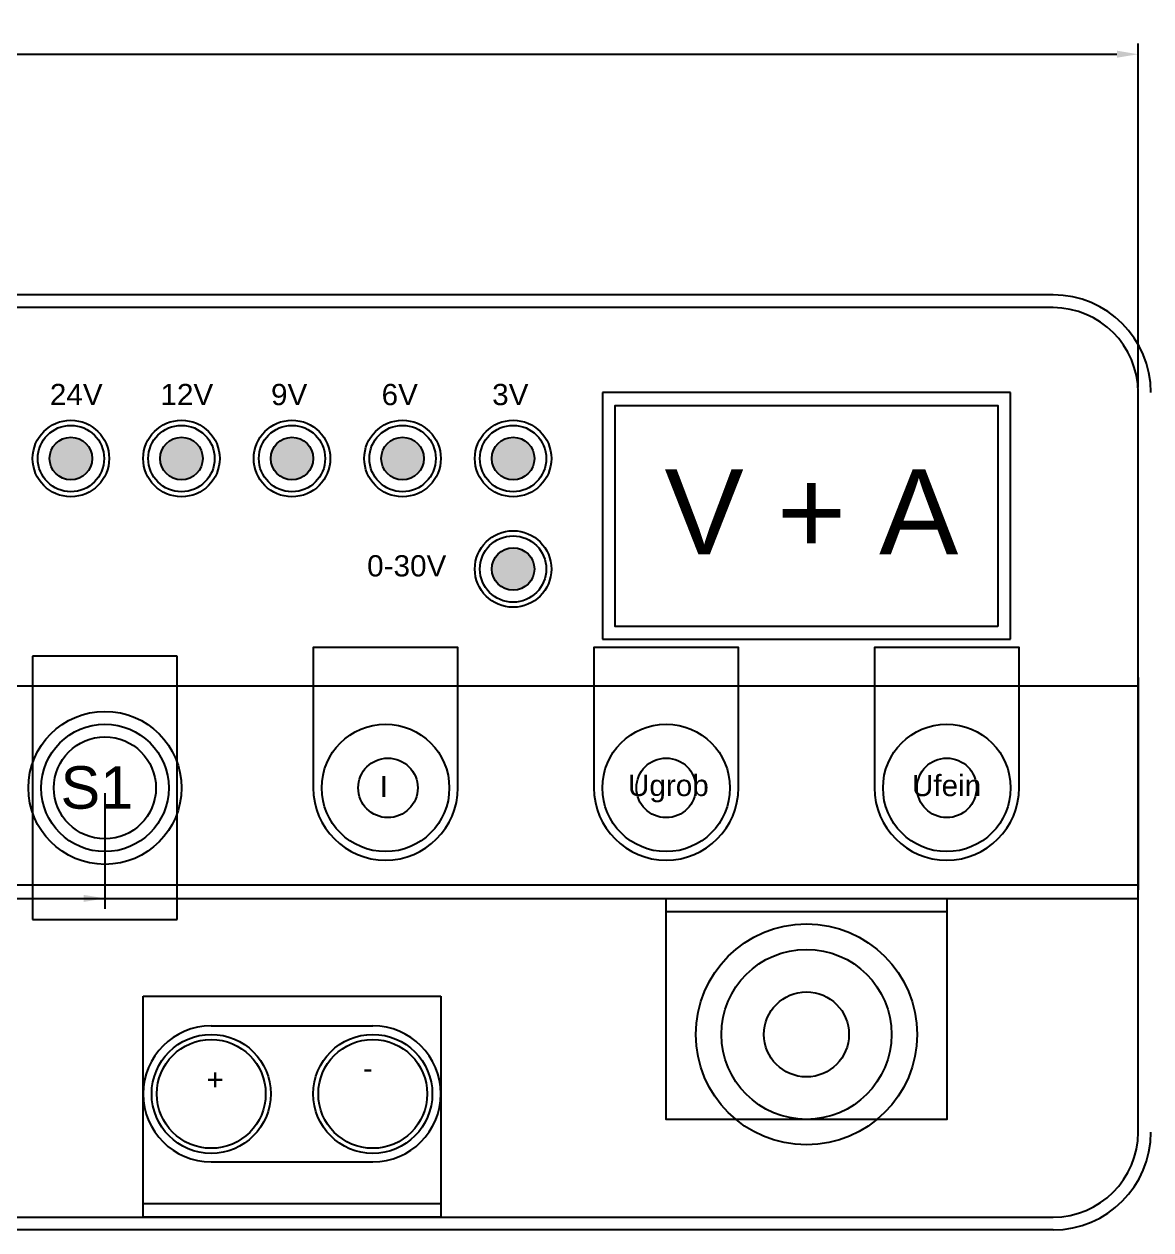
# Model space of a CAD drawing. Header units: millimetres. Extents: x 475 to 4099, y 1633 to 3451.
# Drawn here: x 3365.4 to 3497.9, y 3031.1 to 3173 of the extents above; entities that cross this region are included whole.
import ezdxf

# ---------------------------------------------------------------- set-up
doc = ezdxf.new("R2010")
doc.units = ezdxf.units.MM
for name, color, linetype in [('Bemassung', 80, 'Continuous'), ('Hilfslinie', 30, 'Continuous'), ('Kanten', 7, 'Continuous'), ('Verdeckt', 172, 'Continuous')]:
    doc.layers.add(name, color=color, linetype=linetype)
doc.styles.get("Standard").update_dxf_attribs({"font": 'arial.ttf'})
doc.dimstyles.new('ISO-25', dxfattribs={"dimtxt": 2.5, "dimasz": 2.5, "dimexe": 1.25, "dimexo": 0.625, "dimtad": 1, "dimtxsty": 'Standard', "dimcen": 2.5, "dimadec": 0, "dimazin": 0, "dimtfac": 1, "dimtmove": 0, "dimatfit": 3, "dimfxl": 1, "dimarcsym": 0})

# ---------------------------------------------------------------- blocks, each defined once
blk = doc.blocks.new('*D264')
at = {"layer": 'Bemassung', "color": 0, "lineweight": -2, "transparency": 16777216}
for p, q in [((3199.37, 3131.5), (3199.37, 3170.69)), ((3496.37, 3130.25), (3496.37, 3170.69)), ((3201.87, 3169.44), (3493.87, 3169.44))]:
    blk.add_line(p, q, dxfattribs=at)
at = {"layer": 'Bemassung', "color": 0, "transparency": 16777216}
for points in [[(3201.87, 3169.86), (3201.87, 3169.03), (3199.37, 3169.44)], [(3493.87, 3169.86), (3493.87, 3169.03), (3496.37, 3169.44)]]:
    blk.add_solid(points, dxfattribs=at)
at = {"layer": 'Defpoints', "color": 0, "transparency": 16777216}
for p in [(3496.37, 3169.44), (3199.37, 3130.88), (3496.37, 3129.63)]:
    blk.add_point(p, dxfattribs=at)
at = {"layer": 'Bemassung', "color": 0, "transparency": 16777216, "insert": (3347.87, 3171.34), "char_height": 2.5, "attachment_point": 5}
blk.add_mtext('297', dxfattribs=at)
blk = doc.blocks.new('*D273')
at = {"layer": 'Bemassung', "color": 0, "lineweight": -2, "transparency": 16777216}
for p, q in [((3320.87, 3082.5), (3320.87, 3068.88)), ((3374.87, 3082.5), (3374.87, 3068.88)), ((3323.37, 3070.13), (3372.37, 3070.13))]:
    blk.add_line(p, q, dxfattribs=at)
at = {"layer": 'Bemassung', "color": 0, "transparency": 16777216}
for points in [[(3323.37, 3070.54), (3323.37, 3069.71), (3320.87, 3070.13)], [(3372.37, 3070.54), (3372.37, 3069.71), (3374.87, 3070.13)]]:
    blk.add_solid(points, dxfattribs=at)
at = {"layer": 'Defpoints', "color": 0, "transparency": 16777216}
for p in [(3320.87, 3083.13), (3374.87, 3083.13), (3374.87, 3070.13)]:
    blk.add_point(p, dxfattribs=at)
at = {"layer": 'Bemassung', "color": 0, "transparency": 16777216, "insert": (3347.87, 3072.02), "char_height": 2.5, "attachment_point": 5}
blk.add_mtext('54', dxfattribs=at)

msp = doc.modelspace()

# ---------------------------------------------------------------- hatches: boundary and pattern name
at = {"layer": 'Kanten'}
h = msp.add_hatch(color=2, dxfattribs=at)
h.dxf.hatch_style = 1
h.paths.add_polyline_path([(3368.366, 3121.876, 1), (3373.366, 3121.876, 1)])
h.paths.add_polyline_path([(3386.366, 3121.876, 1), (3381.366, 3121.876, 1)])
h.paths.add_polyline_path([(3399.366, 3121.876, 1), (3394.366, 3121.876, 1)])
h.paths.add_polyline_path([(3412.366, 3121.876, 1), (3407.366, 3121.876, 1)])
h.paths.add_polyline_path([(3420.366, 3121.876, 1), (3425.366, 3121.876, 1)])
h = msp.add_hatch(color=3, dxfattribs=at)
h.dxf.hatch_style = 1
h.paths.add_polyline_path([(3425.366, 3108.876, 1), (3420.366, 3108.876, 1)])

# ---------------------------------------------------------------- linework, layer by layer
for p, q in [((3486.366, 3139.626), (3209.366, 3139.626)), ((3496.366, 3042.626), (3496.366, 3129.626)), ((3209.366, 3032.626), (3486.366, 3032.626))]:
    msp.add_line(p, q)
for centre, radius in [((3407.866, 3083.126), 7.5), ((3440.866, 3083.126), 7.5), ((3473.866, 3083.126), 7.5), ((3457.366, 3054.126), 10)]:
    msp.add_circle(centre, radius)
for centre, start, end in [((3486.366, 3129.626), 0, 90), ((3486.366, 3042.626), 270, 0)]:
    msp.add_arc(centre, 10, start, end)
at = {"layer": 'Hilfslinie'}
for centre, radius in [((3370.866, 3121.876), 3.9), ((3383.866, 3121.876), 3.9), ((3396.866, 3121.876), 3.9), ((3409.866, 3121.876), 3.9), ((3422.866, 3121.876), 3.9), ((3422.866, 3108.876), 3.9), ((3374.866, 3083.126), 6), ((3408.149, 3083.126), 3.5), ((3440.866, 3083.126), 3.5), ((3473.866, 3083.126), 3.5), ((3457.366, 3054.126), 5), ((3387.366, 3047.126), 6.4), ((3406.366, 3047.126), 6.4)]:
    msp.add_circle(centre, radius, dxfattribs=at)
at = {"layer": 'Kanten'}
for p, q in [((3486.366, 3141.126), (3209.366, 3141.126)), ((3481.366, 3129.626), (3433.366, 3129.626)), ((3433.366, 3129.626), (3433.366, 3100.626)), ((3481.366, 3100.626), (3481.366, 3129.626)), ((3433.366, 3100.626), (3481.366, 3100.626)), ((3387.366, 3055.126), (3406.366, 3055.126)), ((3414.366, 3047.126), (3414.366, 3047.126)), ((3387.366, 3039.126), (3406.366, 3039.126)), ((3486.366, 3031.126), (3209.366, 3031.126))]:
    msp.add_line(p, q, dxfattribs=at)
for centre, radius in [((3370.866, 3121.876), 4.5), ((3383.866, 3121.876), 4.5), ((3396.866, 3121.876), 4.5), ((3409.866, 3121.876), 4.5), ((3422.866, 3121.876), 4.5), ((3370.866, 3121.876), 2.5), ((3383.866, 3121.876), 2.5), ((3396.866, 3121.876), 2.5), ((3409.866, 3121.876), 2.5), ((3422.866, 3121.876), 2.5), ((3422.866, 3108.876), 4.5), ((3422.866, 3108.876), 2.5), ((3374.866, 3083.126), 7.5), ((3387.366, 3047.126), 7), ((3406.366, 3047.126), 7)]:
    msp.add_circle(centre, radius, dxfattribs=at)
for centre, radius, start, end in [((3486.366, 3129.626), 11.5, 360, 90), ((3387.366, 3047.126), 8, 90, 180), ((3406.366, 3047.126), 8, 0, 90), ((3387.366, 3047.126), 8, 180, 270), ((3406.366, 3047.126), 8, 270, 0), ((3486.366, 3042.626), 11.5, 270, 0)]:
    msp.add_arc(centre, radius, start, end, dxfattribs=at)
at = {"layer": 'Verdeckt'}
for p, q in [((3383.366, 3098.626), (3366.366, 3098.626)), ((3366.366, 3098.626), (3366.366, 3067.626)), ((3383.366, 3067.626), (3383.366, 3098.626)), ((3496.366, 3096.126), (3496.366, 3071.126)), ((3199.366, 3095.126), (3496.366, 3095.126)), ((3199.366, 3071.726), (3496.366, 3071.726)), ((3199.366, 3070.126), (3496.366, 3070.126)), ((3473.866, 3068.526), (3440.866, 3068.526)), ((3366.366, 3067.626), (3383.366, 3067.626)), ((3379.366, 3032.626), (3379.366, 3058.626)), ((3379.366, 3058.626), (3414.366, 3058.626)), ((3414.366, 3058.626), (3414.366, 3032.626)), ((3379.366, 3034.226), (3414.366, 3034.226)), ((3414.366, 3032.626), (3379.366, 3032.626))]:
    msp.add_line(p, q, dxfattribs=at)
msp.add_lwpolyline([(3479.866, 3102.116), (3434.866, 3102.116), (3434.866, 3128.116), (3479.866, 3128.116)], close=True, dxfattribs=at)
for points in [[(3416.366, 3083.126), (3416.366, 3099.626), (3399.366, 3099.626), (3399.366, 3083.126, 1)], [(3449.366, 3083.126), (3449.366, 3099.626), (3432.366, 3099.626), (3432.366, 3083.126, 1)], [(3482.366, 3083.126), (3482.366, 3099.626), (3465.366, 3099.626), (3465.366, 3083.126, 1)]]:
    msp.add_lwpolyline(points, format="xyb", close=True, dxfattribs=at)
msp.add_lwpolyline([(3473.866, 3070.126), (3473.866, 3044.126), (3440.866, 3044.126), (3440.866, 3070.126)], dxfattribs=at)
for centre, radius in [((3374.866, 3083.126), 9), ((3457.366, 3054.126), 13)]:
    msp.add_circle(centre, radius, dxfattribs=at)

# ---------------------------------------------------------------- texts
at = {"layer": 'Kanten'}
msp.add_text('24V       12V       9V         6V         3V', height=2.5, dxfattribs=at).set_placement((3368.389, 3128.157))
for s, width, heights, insert, char_height, attachment_point in [('V + A', 39.97092, [0], (3475.223, 3120.602), 10, 3), ('0-30V', 40.8672, [0], (3405.701, 3110.502), 2.5, 1), ('S1', 5, [0], (3378.192, 3085.679), 5, 3), ('I', 5.3464, [0], (3408.149, 3084.544), 2.5, 3), ('Ugrob', 5.3464, [0], (3436.369, 3084.667), 2.5, 1), ('Ufein', 5.3464, [0], (3469.763, 3084.656), 2.5, 1), ('-', 2.92919, [0], (3406.366, 3051.421), 2.5, 3), ('+', 4.18126, [2.5], (3388.851, 3050.082), 2.5, 3)]:
    msp.add_mtext_dynamic_manual_height_columns(s, width=width, gutter_width=12.5, heights=heights, dxfattribs=dict(at, insert=insert, char_height=char_height, attachment_point=attachment_point))

# ---------------------------------------------------------------- dimensions: what is measured, and where the dimension line sits
at = {"layer": 'Bemassung'}
for base, p1, p2, picture, middle in [((3496.366, 3169.442), (3199.366, 3130.876), (3496.366, 3129.626), '*D264', (3347.866, 3171.344)), ((3374.866, 3070.126), (3320.866, 3083.126), (3374.866, 3083.126), '*D273', (3347.866, 3072.022))]:
    dim = msp.add_linear_dim(base=base, p1=p1, p2=p2, dimstyle='ISO-25', dxfattribs=at)
    dim.commit()
    dim.dimension.update_dxf_attribs({"geometry": picture, "text_midpoint": middle})

doc.saveas('drawing.dxf')
